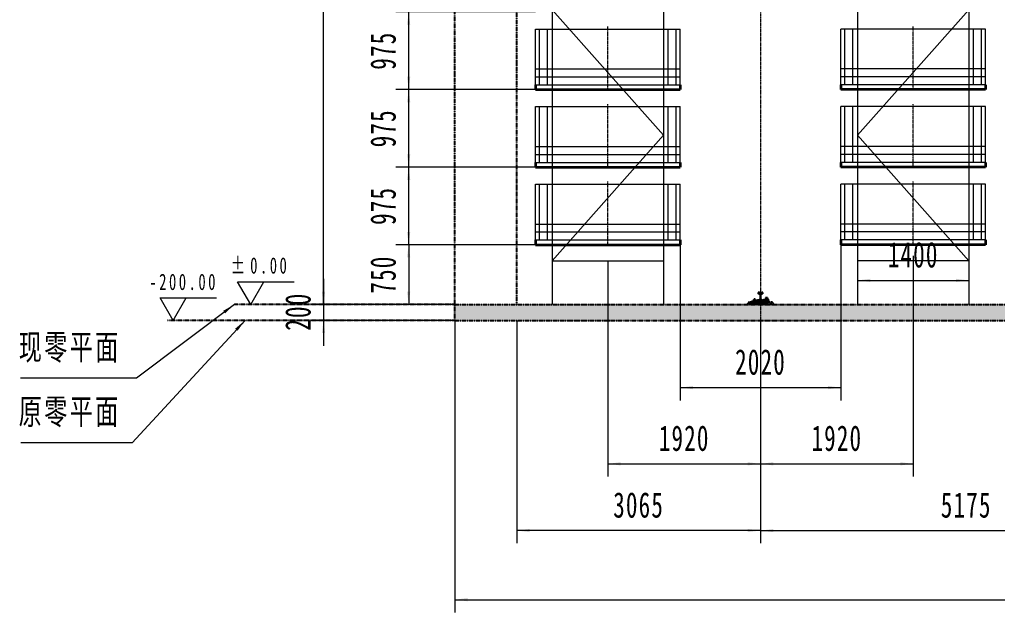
# Model space of a CAD drawing. Header units: millimetres. Extents: x -67280 to 67280, y -47520 to 47520.
# Drawn here: x 26257 to 38556, y 24695 to 32143 of the extents above; entities that cross this region are included whole.
import ezdxf

# ---------------------------------------------------------------- set-up
doc = ezdxf.new("R2010")
doc.units = ezdxf.units.MM
doc.linetypes.add('双点画线', pattern=[22, 12, -2, 2, -2, 2, -2])
doc.linetypes.add('点画线', pattern=[18, 12, -2, 2, -2])
doc.layers.get('0').update_dxf_attribs({"lineweight": 35})
for name, color, linetype, lineweight in [('7', 30, '双点画线', 18), ('ACADCAXA细实线层', 3, 'Continuous', 18), ('ACAD细实线', 2, 'Continuous', 18), ('EB0', 7, 'Continuous', 35), ('中心线层', 1, '点画线', 18), ('剖面线层', 6, 'Continuous', 18), ('尺寸线层', 4, 'Continuous', 18)]:
    doc.layers.add(name, color=color, linetype=linetype, lineweight=lineweight)
doc.styles.add('UserTxtStyle9', font='', dxfattribs={"width": 0.66})
doc.styles.add('标准', font='', dxfattribs={"width": 0.667})
doc.styles.get('UserTxtStyle9').set_extended_font_data('宋体')
doc.styles.get('标准').set_extended_font_data('宋体')
doc.dimstyles.new('标准', dxfattribs={"dimscale": 160, "dimtxt": 2, "dimasz": 1, "dimexe": 1, "dimexo": 0, "dimgap": 1, "dimtad": 1, "dimdec": 1, "dimdsep": 46, "dimtxsty": '标准', "dimblk": '_CAXARROW', "dimcen": 0, "dimdle": 2, "dimaunit": 1, "dimadec": 0, "dimazin": 2, "dimtfac": 0.707107, "dimtdec": 3, "dimtmove": 0, "dimatfit": 3, "dimfxl": 0, "dimfrac": 2, "dimtolj": 1, "dimarcsym": 0})

# ---------------------------------------------------------------- blocks, each defined once
blk = doc.blocks.new('*X94')
at = {"layer": '尺寸线层', "linetype": 'Continuous', "lineweight": 18}
for points in [[(34566, 27519), (34726, 27539), (34726, 27499)], [(36586, 27519), (36426, 27539), (36426, 27499)]]:
    blk.add_hatch(color=0, dxfattribs=at).paths.add_polyline_path(points, flags=0)
at = {"layer": '尺寸线层', "color": 0}
for p, q in [((34566, 29314), (34566, 27359)), ((36586, 29314), (36586, 27359))]:
    blk.add_line(p, q, dxfattribs=at)
at = {"layer": '尺寸线层', "color": 0, "linetype": 'Continuous', "lineweight": 18}
blk.add_line((34566, 27519), (36586, 27519), dxfattribs=at)
at = {"layer": '尺寸线层', "color": 0, "insert": (35576, 27839), "char_height": 320, "width": 1243.64, "attachment_point": 5, "line_spacing_factor": 1.15057, "style": '标准'}
blk.add_mtext('\\T1.1;2020', dxfattribs=at)
blk = doc.blocks.new('_CAXARROW')
blk.add_hatch(color=0).paths.add_polyline_path([(0, 0), (-1, 0.125), (-1, -0.125)], flags=0)
blk = doc.blocks.new('*X144')
at = {"layer": '尺寸线层', "linetype": 'Continuous', "lineweight": 18}
for points in [[(33656, 26562), (33816, 26582), (33816, 26542)], [(35576, 26562), (35416, 26582), (35416, 26542)]]:
    blk.add_hatch(color=0, dxfattribs=at).paths.add_polyline_path(points, flags=0)
at = {"layer": '尺寸线层', "color": 0}
for p, q in [((33656, 29114), (33656, 26402)), ((35576, 28358), (35576, 26402))]:
    blk.add_line(p, q, dxfattribs=at)
at = {"layer": '尺寸线层', "color": 0, "linetype": 'Continuous', "lineweight": 18}
blk.add_line((33656, 26562), (35576, 26562), dxfattribs=at)
at = {"layer": '尺寸线层', "color": 0, "insert": (34616, 26882), "char_height": 320, "width": 1205.7, "attachment_point": 5, "line_spacing_factor": 1.15057, "style": '标准'}
blk.add_mtext('\\T1.1;1920', dxfattribs=at)
blk = doc.blocks.new('*X145')
at = {"layer": '尺寸线层', "linetype": 'Continuous', "lineweight": 18}
for points in [[(35576, 26562), (35736, 26582), (35736, 26542)], [(37496, 26562), (37336, 26582), (37336, 26542)]]:
    blk.add_hatch(color=0, dxfattribs=at).paths.add_polyline_path(points, flags=0)
at = {"layer": '尺寸线层', "color": 0}
for p, q in [((37496, 29174), (37496, 26402)), ((35576, 28358), (35576, 26402))]:
    blk.add_line(p, q, dxfattribs=at)
at = {"layer": '尺寸线层', "color": 0, "linetype": 'Continuous', "lineweight": 18}
blk.add_line((35576, 26562), (37496, 26562), dxfattribs=at)
at = {"layer": '尺寸线层', "color": 0, "insert": (36536, 26882), "char_height": 320, "width": 1205.7, "attachment_point": 5, "line_spacing_factor": 1.15057, "style": '标准'}
blk.add_mtext('\\T1.1;1920', dxfattribs=at)
blk = doc.blocks.new('*X495')
at = {"layer": '剖面线层', "linetype": 'Continuous', "lineweight": 18}
h = blk.add_hatch(dxfattribs=at)
h.set_pattern_fill('AR-CONC', color=256, style=0)
h.set_pattern_definition([(50, (0, 0), (182.1847, -15.9391), [19.05, -209.55]), (355, (0, 0), (-35.2428, 191.0566), [15.24, -167.64]), (100.451, (15.18, -1.33), (146.9425, 175.1167), [16.19, -178.09]), (46.1842, (0, 50.8), (271.079, -42.0423), [28.575, -314.325]), (96.6356, (22.6, 47.3), (237.4042, 247.4256), [24.285, -267.135]), (351.184, (0, 50.8), (237.4046, 247.425), [22.86, -251.46]), (21, (25.4, 38.1), (151.6149, -102.2655), [19.05, -209.55]), (326, (25.4, 38.1), (61.802, 184.188), [15.24, -167.64]), (71.4514, (38.03, 29.58), (213.4165, 81.9229), [16.19, -178.09]), (37.5, (0, 0), (3.0886, 84.55504), [0, -165.608, 0, -170.18, 0, -168.275]), (7.5, (0, 0), (66.81966, 100.18057), [0, -97.028, 0, -161.798, 0, -64.135]), (-32.5, (-56.64, 0), (135.5906, -5.72874), [0, -63.5, 0, -198.12, 0, -262.89]), (-42.5, (-82.04, 0), (148.1292, 25.4265), [0, -82.55, 0, -131.572, 0, -186.69])])
h.paths.add_polyline_path([(-25480, 0), (-25480, 110), (-25480, 200), (-24700, 200), (-15000, 200), (-15000, 0)], flags=0)
h.paths.add_polyline_path([(-15000, 0), (-15000, 42), (-15000, 200), (-5300, 200), (-4520, 200), (-4520, 0)], flags=0)
at = {"layer": '7', "linetype": '双点画线', "lineweight": 25}
for p, q in [((-25480, 0), (-25480, 11600)), ((-24700, 200), (-24700, 11600)), ((-25480, 200), (-4520, 200)), ((-25480, 0), (-4520, 0))]:
    blk.add_line(p, q, dxfattribs=at)
blk = doc.blocks.new('*X496')
at = {"layer": '尺寸线层', "linetype": 'Continuous', "lineweight": 18}
for points in [[(32511, 25723), (32671, 25703), (32671, 25743)], [(35576, 25723), (35416, 25703), (35416, 25743)]]:
    blk.add_hatch(color=0, dxfattribs=at).paths.add_polyline_path(points, flags=0)
at = {"layer": '尺寸线层', "color": 0}
for p, q in [((32511, 28364), (32511, 25563)), ((35576, 28358), (35576, 25563))]:
    blk.add_line(p, q, dxfattribs=at)
at = {"layer": '尺寸线层', "color": 0, "linetype": 'Continuous', "lineweight": 18}
blk.add_line((35576, 25723), (32511, 25723), dxfattribs=at)
at = {"layer": '尺寸线层', "color": 0, "insert": (34043, 26043), "char_height": 320, "width": 1231.79, "attachment_point": 5, "line_spacing_factor": 1.15057, "style": '标准'}
blk.add_mtext('\\T1.1;3065', dxfattribs=at)
blk = doc.blocks.new('*X497')
at = {"layer": '尺寸线层', "linetype": 'Continuous', "lineweight": 18}
for points in [[(35576, 25723), (35736, 25743), (35736, 25703)], [(40751, 25723), (40591, 25743), (40591, 25703)]]:
    blk.add_hatch(color=0, dxfattribs=at).paths.add_polyline_path(points, flags=0)
at = {"layer": '尺寸线层', "color": 0}
for p, q in [((35576, 28358), (35576, 25563)), ((40751, 28358), (40751, 25563))]:
    blk.add_line(p, q, dxfattribs=at)
at = {"layer": '尺寸线层', "color": 0, "linetype": 'Continuous', "lineweight": 18}
blk.add_line((35576, 25723), (40751, 25723), dxfattribs=at)
at = {"layer": '尺寸线层', "color": 0, "insert": (38163, 26043), "char_height": 320, "width": 1231.79, "attachment_point": 5, "line_spacing_factor": 1.15057, "style": '标准'}
blk.add_mtext('\\T1.1;5175', dxfattribs=at)
blk = doc.blocks.new('*X1105')
at = {"layer": '7'}
for p, q in [((0, 121), (-30, 150)), ((-30, 133), (-30, 147)), ((-9, 126), (-30, 147)), ((-14, 128), (-30, 144)), ((-18, 129), (-30, 141)), ((-23, 130), (-30, 137)), ((-27, 131), (-30, 134)), ((-11, 127), (-29, 131)), ((0, 124), (-28, 152)), ((0, 127), (-26, 154)), ((0, 131), (-24, 155)), ((-22, 155), (22, 155)), ((0, 134), (-21, 155)), ((0, 138), (-17, 155)), ((0, 141), (-14, 155)), ((0, 144), (-11, 155)), ((0, 148), (-7, 155)), ((0, 117), (-7, 125)), ((0, 151), (-4, 155)), ((0, 154), (-1, 155)), ((24, 130), (0, 154)), ((22, 129), (0, 151)), ((19, 129), (0, 148)), ((16, 128), (0, 144)), ((13, 127), (0, 141)), ((11, 127), (0, 138)), ((8, 126), (0, 134)), ((7, 124), (0, 131)), ((6, 121), (0, 127)), ((6, 118), (0, 124)), ((27, 131), (3, 155)), ((30, 132), (6, 155)), ((30, 134), (10, 155)), ((29, 131), (11, 127)), ((30, 138), (13, 155)), ((30, 141), (16, 155)), ((30, 145), (20, 155)), ((30, 148), (23, 155)), ((30, 147), (30, 133)), ((212, 0), (-212, 0)), ((-145, 32), (-175, 0)), ((-162, 0), (-169, 7)), ((-165, 11), (-165, 11)), ((-145, 0), (-161, 15)), ((-156, 19), (-157, 20)), ((-155, 2), (-156, 2)), ((-129, 0), (-153, 24)), ((-148, 28), (-148, 28)), ((-147, 10), (-148, 11)), ((145, 32), (-145, 32)), ((-112, 0), (-144, 32)), ((-139, 18), (-139, 19)), ((-138, 1), (-139, 2)), ((-130, 27), (-131, 28)), ((-129, 9), (-130, 10)), ((-95, 0), (-127, 32)), ((-121, 18), (-122, 18)), ((-120, 0), (-121, 1)), ((115, 42), (-115, 42)), ((-115, 42), (-115, 30)), ((-115, 30), (115, 30)), ((-111, 8), (-112, 9)), ((-103, 17), (-104, 18)), ((-78, 0), (-100, 22)), ((-94, 7), (-95, 8)), ((-60, 45), (-90, 45)), ((-90, 45), (-90, 42)), ((-88, 42), (-90, 44)), ((-90, 42), (-60, 42)), ((-60, 30), (-90, 30)), ((-90, 30), (-90, 27)), ((-88, 27), (-90, 29)), ((-90, 27), (-60, 27)), ((-89, 50), (-89, 62)), ((-89, 14), (-89, 26)), ((-63, 49), (-87, 49)), ((-87, 45), (-87, 49)), ((-63, 45), (-87, 45)), ((-84, 42), (-86, 45)), ((-84, 27), (-86, 30)), ((-85, 16), (-86, 17)), ((-85, 63), (-65, 63)), ((-85, 49), (-65, 49)), ((-65, 27), (-85, 27)), ((-65, 13), (-85, 13)), ((-84, 30), (-84, 27)), ((-84, 45), (-84, 42)), ((-61, 0), (-83, 22)), ((-82, 62), (-82, 50)), ((-82, 26), (-82, 14)), ((-76, 6), (-77, 7)), ((-76, 46), (-75, 49)), ((-76, 45), (-76, 46)), ((-75, 80), (-75, 59)), ((-75, 48), (-75, 66)), ((-75, 35), (-75, 53)), ((-75, 42), (-75, 52)), ((-75, 28), (-75, 50)), ((-75, 20), (-75, 38)), ((-75, 12), (-75, 30)), ((-74, 45), (-73, 49)), ((-68, 62), (-68, 50)), ((-68, 26), (-68, 14)), ((-68, 15), (-68, 16)), ((-67, 27), (-67, 30)), ((-67, 42), (-67, 45)), ((-44, 0), (-66, 22)), ((-62, 42), (-65, 45)), ((-62, 27), (-65, 30)), ((-63, 45), (-63, 49)), ((-61, 50), (-61, 62)), ((-60, 44), (-61, 45)), ((-60, 29), (-61, 30)), ((-61, 14), (-61, 26)), ((-60, 42), (-60, 45)), ((-60, 27), (-60, 30)), ((-58, 5), (-59, 6)), ((-55, 43), (-51, 47)), ((-55, 42), (-55, 47)), ((-55, 47), (55, 47)), ((-52, 42), (-55, 45)), ((55, 42), (-55, 42)), ((-54, 49), (-54, 53)), ((-49, 47), (-54, 52)), ((-52, 47), (-54, 49)), ((-53, 54), (-11, 64)), ((-45, 47), (-53, 54)), ((-48, 42), (-53, 47)), ((52, 47), (-52, 47)), ((-52, 42), (-47, 47)), ((-50, 14), (-51, 15)), ((-42, 47), (-50, 55)), ((-28, 0), (-50, 22)), ((-43, 42), (-48, 47)), ((-39, 47), (-47, 56)), ((-47, 42), (-42, 47)), ((-35, 47), (-44, 56)), ((-39, 42), (-44, 47)), ((-43, 42), (-38, 47)), ((-32, 47), (-42, 57)), ((-41, 5), (-41, 5)), ((-28, 47), (-39, 58)), ((-34, 42), (-39, 47)), ((-38, 42), (-33, 47)), ((-25, 47), (-36, 58)), ((-30, 42), (-35, 47)), ((-34, 42), (-29, 47)), ((-22, 47), (-33, 59)), ((-11, 0), (-33, 22)), ((-32, 13), (-33, 14)), ((-18, 47), (-31, 59)), ((-25, 42), (-30, 47)), ((-29, 42), (-24, 47)), ((-15, 47), (-28, 60)), ((-21, 42), (-26, 47)), ((-11, 47), (-25, 61)), ((-25, 42), (-20, 47)), ((-24, 21), (-24, 22)), ((-23, 4), (-24, 5)), ((-8, 47), (-22, 61)), ((-16, 42), (-21, 47)), ((-5, 47), (-20, 62)), ((-20, 42), (-15, 47)), ((-1, 47), (-17, 63)), ((-12, 42), (-17, 47)), ((-16, 42), (-11, 47)), ((6, 0), (-16, 22)), ((-14, 12), (-15, 13)), ((0, 49), (-14, 63)), ((-8, 42), (-13, 47)), ((0, 53), (-11, 64)), ((-11, 42), (-6, 47)), ((0, 56), (-9, 65)), ((-3, 42), (-8, 47)), ((0, 59), (-7, 67)), ((-7, 42), (-2, 47)), ((-6, 21), (-7, 21)), ((-6, 70), (-6, 121)), ((0, 114), (-6, 120)), ((0, 110), (-6, 117)), ((0, 107), (-6, 113)), ((0, 104), (-6, 110)), ((0, 100), (-6, 106)), ((0, 97), (-6, 103)), ((0, 93), (-6, 100)), ((0, 90), (-6, 96)), ((0, 87), (-6, 93)), ((0, 83), (-6, 89)), ((0, 80), (-6, 86)), ((0, 76), (-6, 83)), ((0, 73), (-6, 79)), ((0, 70), (-6, 76)), ((0, 66), (-6, 72)), ((0, 63), (-6, 69)), ((-5, 3), (-6, 4)), ((1, 42), (-4, 47)), ((-2, 42), (3, 47)), ((6, 114), (0, 121)), ((6, 111), (0, 117)), ((6, 108), (0, 114)), ((6, 104), (0, 110)), ((6, 101), (0, 107)), ((6, 97), (0, 104)), ((6, 94), (0, 100)), ((6, 91), (0, 97)), ((6, 87), (0, 93)), ((6, 84), (0, 90)), ((6, 80), (0, 87)), ((6, 77), (0, 83)), ((6, 74), (0, 80)), ((6, 70), (0, 76)), ((26, 47), (0, 73)), ((23, 47), (0, 70)), ((19, 47), (0, 66)), ((16, 47), (0, 63)), ((12, 47), (0, 59)), ((9, 47), (0, 56)), ((6, 47), (0, 53)), ((0, 25), (0, 50)), ((2, 47), (0, 49)), ((6, 42), (1, 47)), ((23, 0), (1, 22)), ((2, 42), (7, 47)), ((3, 11), (2, 12)), ((10, 42), (5, 47)), ((6, 121), (6, 70)), ((6, 42), (11, 47)), ((15, 42), (10, 47)), ((11, 64), (53, 54)), ((11, 42), (16, 47)), ((12, 20), (11, 21)), ((13, 2), (12, 3)), ((29, 47), (13, 64)), ((19, 42), (14, 47)), ((15, 42), (20, 47)), ((33, 47), (17, 63)), ((40, 0), (18, 22)), ((24, 42), (19, 47)), ((20, 42), (25, 47)), ((21, 10), (20, 11)), ((36, 47), (22, 61)), ((28, 42), (23, 47)), ((24, 42), (29, 47)), ((40, 47), (26, 60)), ((33, 42), (28, 47)), ((29, 42), (34, 47)), ((30, 19), (29, 20)), ((30, 1), (30, 2)), ((43, 47), (31, 59)), ((37, 42), (32, 47)), ((33, 42), (38, 47)), ((46, 47), (35, 58)), ((57, 0), (35, 22)), ((36, 65), (101, 65)), ((36, 65), (36, 58)), ((36, 58), (54, 53)), ((42, 42), (37, 47)), ((38, 42), (43, 47)), ((39, 9), (38, 10)), ((50, 47), (39, 57)), ((46, 42), (41, 47)), ((42, 42), (47, 47)), ((53, 47), (44, 56)), ((51, 42), (46, 47)), ((47, 18), (46, 19)), ((47, 42), (52, 47)), ((48, 0), (47, 1)), ((54, 50), (48, 55)), ((55, 42), (50, 47)), ((51, 42), (55, 46)), ((73, 0), (51, 22)), ((54, 53), (53, 54)), ((54, 53), (54, 49)), ((55, 47), (55, 47)), ((55, 47), (55, 42)), ((56, 51), (56, 49)), ((56, 49), (91, 49)), ((57, 9), (56, 9)), ((90, 68), (60, 68)), ((60, 68), (60, 65)), ((62, 65), (60, 67)), ((60, 65), (90, 65)), ((87, 72), (63, 72)), ((63, 68), (63, 72)), ((87, 68), (63, 68)), ((63, 65), (63, 49)), ((67, 65), (64, 68)), ((65, 17), (64, 18)), ((65, 0), (65, 0)), ((67, 68), (67, 65)), ((90, 0), (68, 22)), ((74, 8), (73, 9)), ((74, 69), (75, 72)), ((74, 68), (74, 69)), ((75, 86), (75, 28)), ((75, 80), (75, 59)), ((75, 58), (75, 76)), ((75, 65), (75, 75)), ((75, 70), (75, 43)), ((75, 28), (75, 51)), ((76, 68), (77, 72)), ((83, 16), (82, 17)), ((84, 65), (84, 68)), ((88, 65), (85, 68)), ((107, 0), (85, 22)), ((87, 68), (87, 72)), ((88, 65), (88, 49)), ((90, 67), (89, 68)), ((90, 65), (90, 68)), ((92, 42), (91, 49)), ((92, 7), (91, 8)), ((101, 42), (92, 42)), ((100, 15), (100, 16)), ((101, 65), (101, 42)), ((124, 0), (102, 22)), ((110, 6), (109, 7)), ((115, 42), (115, 30)), ((141, 0), (115, 26)), ((117, 32), (117, 32)), ((118, 14), (117, 15)), ((158, 0), (126, 32)), ((127, 23), (126, 24)), ((127, 5), (127, 6)), ((135, 31), (134, 32)), ((136, 13), (135, 14)), ((175, 0), (142, 32)), ((144, 22), (143, 23)), ((145, 4), (144, 5)), ((145, 32), (175, 0)), ((154, 12), (153, 13)), ((163, 3), (162, 4))]:
    blk.add_line(p, q, dxfattribs=at)
at = {"layer": '7', "linetype": '双点画线', "lineweight": 25}
for p, q in [((61, 81), (61, 72)), ((89, 72), (61, 72)), ((85, 82), (65, 82)), ((83, 72), (67, 72)), ((67, 72), (68, 70)), ((67, 72), (67, 33)), ((83, 70), (67, 70)), ((68, 32), (67, 33)), ((83, 33), (67, 33)), ((68, 81), (68, 72)), ((68, 70), (68, 32)), ((82, 32), (68, 32)), ((82, 81), (82, 72)), ((83, 72), (82, 70)), ((82, 70), (82, 32)), ((82, 32), (83, 33)), ((83, 72), (83, 33)), ((89, 81), (89, 72))]:
    blk.add_line(p, q, dxfattribs=at)
at = {"layer": '7'}
for centre, radius, start, end in [((-22, 147), 7.94, 90, 180), ((-29, 133), 1.59, 180, 257), ((-13, 121), 6.35, 360, 77), ((13, 121), 6.35, 103, 180), ((22, 147), 7.94, 360, 90), ((29, 133), 1.59, 283, 360), ((-85, 57), 6.38, 57.1328, 122.8672), ((-85, 56), 6.38, 237.1328, 302.8672), ((-85, 21), 6.38, 57.1328, 122.8672), ((-85, 19), 6.38, 237.1328, 302.8672), ((-75, 39), 24, 73.2213, 106.7787), ((-75, 73), 24, 253.2213, 286.7787), ((-75, 3), 24, 73.2213, 106.7787), ((-75, 37), 24, 253.2213, 286.7787), ((-65, 57), 6.38, 57.1328, 122.8672), ((-65, 56), 6.38, 237.1328, 302.8672), ((-65, 21), 6.38, 57.1328, 122.8672), ((-65, 19), 6.38, 237.1328, 302.8672), ((-52, 53), 1.59, 103, 180), ((-52, 49), 1.59, 180, 270), ((-13, 70), 6.35, 283, 360), ((13, 70), 6.35, 180, 257), ((52, 49), 1.59, 270, 360), ((52, 53), 1.59, 360, 77), ((53, 51), 3, 360, 77)]:
    blk.add_arc(centre, radius, start, end, dxfattribs=at)
at = {"layer": '7', "linetype": '双点画线', "lineweight": 25}
for centre, radius, start, end in [((65, 76), 6.38, 57.1328, 122.8672), ((75, 58), 24, 73.2213, 106.7787), ((85, 76), 6.38, 57.1328, 122.8672)]:
    blk.add_arc(centre, radius, start, end, dxfattribs=at)
at = {"layer": '中心线层', "linetype": '点画线', "lineweight": 18}
blk.add_line((0, 163), (0, -8), dxfattribs=at)
blk = doc.blocks.new('*X1124')
at = {"layer": 'ACADCAXA细实线层', "color": 2, "linetype": 'Continuous', "lineweight": 18}
for p, q in [((-910, 0), (-910, 700)), ((-910, 700), (910, 700)), ((910, 0), (910, 700)), ((-910, 200), (910, 200)), ((-910, 100), (910, 100)), ((-910, 0), (910, 0))]:
    blk.add_line(p, q, dxfattribs=at)
at = {"layer": 'ACADCAXA细实线层', "color": 4, "linetype": 'Continuous', "lineweight": 18}
for p, q in [((-860, 0), (-860, 700)), ((860, 0), (860, 700))]:
    blk.add_line(p, q, dxfattribs=at)
at = {"layer": 'ACADCAXA细实线层', "color": 5, "linetype": 'Continuous', "lineweight": 18}
for p, q in [((-760, 0), (-760, 700)), ((760, 0), (760, 700))]:
    blk.add_line(p, q, dxfattribs=at)
at = {"layer": 'EB0'}
for p, q in [((910, 0), (910, -60)), ((-910, 0), (-910, -60)), ((-910, -60), (910, -60))]:
    blk.add_line(p, q, dxfattribs=at)
at = {"layer": '中心线层'}
blk.add_line((0, -71), (0, 733), dxfattribs=at)
blk = doc.blocks.new('*X1125')
at = {"layer": 'ACADCAXA细实线层', "color": 2, "linetype": 'Continuous', "lineweight": 18}
for p, q in [((-910, 0), (-910, 700)), ((-910, 700), (910, 700)), ((910, 0), (910, 700)), ((-910, 200), (910, 200)), ((-910, 100), (910, 100)), ((-910, 0), (910, 0))]:
    blk.add_line(p, q, dxfattribs=at)
at = {"layer": 'ACADCAXA细实线层', "color": 4, "linetype": 'Continuous', "lineweight": 18}
for p, q in [((-860, 0), (-860, 700)), ((860, 0), (860, 700))]:
    blk.add_line(p, q, dxfattribs=at)
at = {"layer": 'ACADCAXA细实线层', "color": 5, "linetype": 'Continuous', "lineweight": 18}
for p, q in [((-760, 0), (-760, 700)), ((760, 0), (760, 700))]:
    blk.add_line(p, q, dxfattribs=at)
at = {"layer": 'EB0'}
for p, q in [((910, 0), (910, -60)), ((-910, 0), (-910, -60)), ((-910, -60), (910, -60))]:
    blk.add_line(p, q, dxfattribs=at)
at = {"layer": '中心线层'}
blk.add_line((0, -71), (0, 733), dxfattribs=at)
blk = doc.blocks.new('*X1126')
at = {"layer": 'ACADCAXA细实线层', "color": 2, "linetype": 'Continuous', "lineweight": 18}
for p, q in [((-910, 0), (-910, 700)), ((-910, 700), (910, 700)), ((910, 0), (910, 700)), ((-910, 200), (910, 200)), ((-910, 100), (910, 100)), ((-910, 0), (910, 0))]:
    blk.add_line(p, q, dxfattribs=at)
at = {"layer": 'ACADCAXA细实线层', "color": 4, "linetype": 'Continuous', "lineweight": 18}
for p, q in [((-860, 0), (-860, 700)), ((860, 0), (860, 700))]:
    blk.add_line(p, q, dxfattribs=at)
at = {"layer": 'ACADCAXA细实线层', "color": 5, "linetype": 'Continuous', "lineweight": 18}
for p, q in [((-760, 0), (-760, 700)), ((760, 0), (760, 700))]:
    blk.add_line(p, q, dxfattribs=at)
at = {"layer": 'EB0'}
for p, q in [((910, 0), (910, -60)), ((-910, 0), (-910, -60)), ((-910, -60), (910, -60))]:
    blk.add_line(p, q, dxfattribs=at)
at = {"layer": '中心线层'}
blk.add_line((0, -71), (0, 733), dxfattribs=at)
blk = doc.blocks.new('*X1134')
at = {"layer": 'ACADCAXA细实线层', "color": 2, "linetype": 'Continuous', "lineweight": 18}
for p, q in [((910, 700), (-910, 700)), ((-910, 0), (-910, 700)), ((910, 0), (910, 700)), ((910, 200), (-910, 200)), ((910, 100), (-910, 100)), ((910, 0), (-910, 0))]:
    blk.add_line(p, q, dxfattribs=at)
at = {"layer": 'ACADCAXA细实线层', "color": 4, "linetype": 'Continuous', "lineweight": 18}
for p, q in [((-860, 0), (-860, 700)), ((860, 0), (860, 700))]:
    blk.add_line(p, q, dxfattribs=at)
at = {"layer": 'ACADCAXA细实线层', "color": 5, "linetype": 'Continuous', "lineweight": 18}
for p, q in [((-760, 0), (-760, 700)), ((760, 0), (760, 700))]:
    blk.add_line(p, q, dxfattribs=at)
at = {"layer": 'EB0'}
for p, q in [((-910, 0), (-910, -60)), ((910, -60), (-910, -60)), ((910, 0), (910, -60))]:
    blk.add_line(p, q, dxfattribs=at)
at = {"layer": '中心线层'}
blk.add_line((0, -71), (0, 733), dxfattribs=at)
blk = doc.blocks.new('*X1135')
at = {"layer": 'ACADCAXA细实线层', "color": 2, "linetype": 'Continuous', "lineweight": 18}
for p, q in [((910, 700), (-910, 700)), ((-910, 0), (-910, 700)), ((910, 0), (910, 700)), ((910, 200), (-910, 200)), ((910, 100), (-910, 100)), ((910, 0), (-910, 0))]:
    blk.add_line(p, q, dxfattribs=at)
at = {"layer": 'ACADCAXA细实线层', "color": 4, "linetype": 'Continuous', "lineweight": 18}
for p, q in [((-860, 0), (-860, 700)), ((860, 0), (860, 700))]:
    blk.add_line(p, q, dxfattribs=at)
at = {"layer": 'ACADCAXA细实线层', "color": 5, "linetype": 'Continuous', "lineweight": 18}
for p, q in [((-760, 0), (-760, 700)), ((760, 0), (760, 700))]:
    blk.add_line(p, q, dxfattribs=at)
at = {"layer": 'EB0'}
for p, q in [((-910, 0), (-910, -60)), ((910, -60), (-910, -60)), ((910, 0), (910, -60))]:
    blk.add_line(p, q, dxfattribs=at)
at = {"layer": '中心线层'}
blk.add_line((0, -71), (0, 733), dxfattribs=at)
blk = doc.blocks.new('*X1136')
at = {"layer": 'ACADCAXA细实线层', "color": 2, "linetype": 'Continuous', "lineweight": 18}
for p, q in [((910, 700), (-910, 700)), ((-910, 0), (-910, 700)), ((910, 0), (910, 700)), ((910, 200), (-910, 200)), ((910, 100), (-910, 100)), ((910, 0), (-910, 0))]:
    blk.add_line(p, q, dxfattribs=at)
at = {"layer": 'ACADCAXA细实线层', "color": 4, "linetype": 'Continuous', "lineweight": 18}
for p, q in [((-860, 0), (-860, 700)), ((860, 0), (860, 700))]:
    blk.add_line(p, q, dxfattribs=at)
at = {"layer": 'ACADCAXA细实线层', "color": 5, "linetype": 'Continuous', "lineweight": 18}
for p, q in [((-760, 0), (-760, 700)), ((760, 0), (760, 700))]:
    blk.add_line(p, q, dxfattribs=at)
at = {"layer": 'EB0'}
for p, q in [((-910, 0), (-910, -60)), ((910, -60), (-910, -60)), ((910, 0), (910, -60))]:
    blk.add_line(p, q, dxfattribs=at)
at = {"layer": '中心线层'}
blk.add_line((0, -71), (0, 733), dxfattribs=at)
blk = doc.blocks.new('*X1190')
at = {"layer": '尺寸线层', "linetype": 'Continuous', "lineweight": 18}
for points in [[(31731, 24855), (31891, 24875), (31891, 24835)], [(52691, 24855), (52531, 24875), (52531, 24835)]]:
    blk.add_hatch(color=0, dxfattribs=at).paths.add_polyline_path(points, flags=0)
at = {"layer": '尺寸线层', "color": 0}
for p, q in [((31731, 28364), (31731, 24695)), ((52691, 28364), (52691, 24695))]:
    blk.add_line(p, q, dxfattribs=at)
at = {"layer": '尺寸线层', "color": 0, "linetype": 'Continuous', "lineweight": 18}
blk.add_line((31731, 24855), (52691, 24855), dxfattribs=at)
at = {"layer": '尺寸线层', "color": 0, "insert": (42211, 25175), "char_height": 320, "width": 1577.56, "attachment_point": 5, "line_spacing_factor": 1.15057, "style": '标准'}
blk.add_mtext('\\T1.1;20960', dxfattribs=at)
blk = doc.blocks.new('*X1191')
at = {"layer": '尺寸线层', "linetype": 'Continuous', "lineweight": 18}
for points in [[(31151, 29314), (31171, 29154), (31131, 29154)], [(31151, 28564), (31171, 28724), (31131, 28724)]]:
    blk.add_hatch(color=0, dxfattribs=at).paths.add_polyline_path(points, flags=0)
at = {"layer": '尺寸线层', "color": 0}
for p, q in [((32746, 29314), (30991, 29314)), ((31731, 28564), (30991, 28564))]:
    blk.add_line(p, q, dxfattribs=at)
at = {"layer": '尺寸线层', "color": 0, "linetype": 'Continuous', "lineweight": 18}
blk.add_line((31151, 29314), (31151, 28564), dxfattribs=at)
at = {"layer": '尺寸线层', "color": 0, "insert": (30831, 28939), "char_height": 320, "width": 902.61, "attachment_point": 5, "rotation": 90, "line_spacing_factor": 1.15057, "style": '标准'}
blk.add_mtext('\\T1.1;750', dxfattribs=at)
blk = doc.blocks.new('*X1192')
at = {"layer": '尺寸线层', "linetype": 'Continuous', "lineweight": 18}
for points in [[(31151, 30289), (31131, 30129), (31171, 30129)], [(31151, 29314), (31131, 29474), (31171, 29474)]]:
    blk.add_hatch(color=0, dxfattribs=at).paths.add_polyline_path(points, flags=0)
at = {"layer": '尺寸线层', "color": 0}
for p, q in [((32746, 30289), (30991, 30289)), ((32746, 29314), (30991, 29314))]:
    blk.add_line(p, q, dxfattribs=at)
at = {"layer": '尺寸线层', "color": 0, "linetype": 'Continuous', "lineweight": 18}
blk.add_line((31151, 29314), (31151, 30289), dxfattribs=at)
at = {"layer": '尺寸线层', "color": 0, "insert": (30831, 29802), "char_height": 320, "width": 907.36, "attachment_point": 5, "rotation": 90, "line_spacing_factor": 1.15057, "style": '标准'}
blk.add_mtext('\\T1.1;975', dxfattribs=at)
blk = doc.blocks.new('*X1193')
at = {"layer": '尺寸线层', "linetype": 'Continuous', "lineweight": 18}
for points in [[(31151, 31264), (31131, 31104), (31171, 31104)], [(31151, 30289), (31131, 30449), (31171, 30449)]]:
    blk.add_hatch(color=0, dxfattribs=at).paths.add_polyline_path(points, flags=0)
at = {"layer": '尺寸线层', "color": 0}
for p, q in [((32746, 31264), (30991, 31264)), ((32746, 30289), (30991, 30289))]:
    blk.add_line(p, q, dxfattribs=at)
at = {"layer": '尺寸线层', "color": 0, "linetype": 'Continuous', "lineweight": 18}
blk.add_line((31151, 30289), (31151, 31264), dxfattribs=at)
at = {"layer": '尺寸线层', "color": 0, "insert": (30831, 30777), "char_height": 320, "width": 907.36, "attachment_point": 5, "rotation": 90, "line_spacing_factor": 1.15057, "style": '标准'}
blk.add_mtext('\\T1.1;975', dxfattribs=at)
blk = doc.blocks.new('*X1194')
at = {"layer": '尺寸线层', "linetype": 'Continuous', "lineweight": 18}
for points in [[(31151, 32239), (31131, 32079), (31171, 32079)], [(31151, 31264), (31131, 31424), (31171, 31424)]]:
    blk.add_hatch(color=0, dxfattribs=at).paths.add_polyline_path(points, flags=0)
at = {"layer": '尺寸线层', "color": 0}
for p, q in [((32746, 32239), (30991, 32239)), ((32746, 31264), (30991, 31264))]:
    blk.add_line(p, q, dxfattribs=at)
at = {"layer": '尺寸线层', "color": 0, "linetype": 'Continuous', "lineweight": 18}
blk.add_line((31151, 31264), (31151, 32239), dxfattribs=at)
at = {"layer": '尺寸线层', "color": 0, "insert": (30831, 31752), "char_height": 320, "width": 907.36, "attachment_point": 5, "rotation": 90, "line_spacing_factor": 1.15057, "style": '标准'}
blk.add_mtext('\\T1.1;975', dxfattribs=at)
blk = doc.blocks.new('*X1551')
at = {"layer": '尺寸线层', "linetype": 'Continuous', "lineweight": 18}
for p, q in [((-164, 284), (546, 284)), ((0, 0), (-164, 284)), ((0, 0), (164, 284))]:
    blk.add_line(p, q, dxfattribs=at)
at = {"layer": '尺寸线层', "linetype": 'Continuous', "lineweight": 18, "insert": (486, 488), "char_height": 204.38, "width": 1045.81, "attachment_point": 6, "line_spacing_factor": 1.15057, "style": 'UserTxtStyle9'}
blk.add_mtext('\\T1.3425;%%P0.00', dxfattribs=at)
blk = doc.blocks.new('*X1552')
at = {"layer": '尺寸线层', "linetype": 'Continuous', "lineweight": 18}
for points in [[(30080, 28564), (30100, 28724), (30060, 28724)], [(30080, 28364), (30100, 28204), (30060, 28204)]]:
    blk.add_hatch(color=0, dxfattribs=at).paths.add_polyline_path(points, flags=0)
at = {"layer": '尺寸线层', "color": 0, "linetype": 'Continuous', "lineweight": 18}
blk.add_line((30080, 28884), (30080, 28044), dxfattribs=at)
at = {"layer": '尺寸线层', "color": 0}
for p, q in [((31731, 28564), (29920, 28564)), ((31731, 28364), (29920, 28364))]:
    blk.add_line(p, q, dxfattribs=at)
at = {"layer": '尺寸线层', "color": 0, "insert": (29760, 28473), "char_height": 320, "width": 909.73, "attachment_point": 5, "rotation": 90, "line_spacing_factor": 1.15057, "style": '标准'}
blk.add_mtext('\\T1.1;200', dxfattribs=at)
blk = doc.blocks.new('*X1554')
at = {"layer": '尺寸线层', "linetype": 'Continuous', "lineweight": 18}
for points in [[(30080, 39864), (30060, 39704), (30100, 39704)], [(30080, 28564), (30060, 28724), (30100, 28724)]]:
    blk.add_hatch(color=0, dxfattribs=at).paths.add_polyline_path(points, flags=0)
at = {"layer": '尺寸线层', "color": 0}
for p, q in [((32956, 39864), (29920, 39864)), ((31731, 28564), (29920, 28564))]:
    blk.add_line(p, q, dxfattribs=at)
at = {"layer": '尺寸线层', "color": 0, "linetype": 'Continuous', "lineweight": 18}
blk.add_line((30080, 28564), (30080, 39864), dxfattribs=at)
at = {"layer": '尺寸线层', "color": 0, "insert": (29760, 34214), "char_height": 320, "width": 1539.61, "attachment_point": 5, "rotation": 90, "line_spacing_factor": 1.15057, "style": '标准'}
blk.add_mtext('\\T1.1;11300', dxfattribs=at)
blk = doc.blocks.new('*X1555')
at = {"layer": '尺寸线层'}
blk.add_hatch(color=0, dxfattribs=at).paths.add_polyline_path([(29093, 28364), (28999, 28233), (28970, 28260)], flags=0)
at = {"layer": '尺寸线层', "color": 0}
for p, q in [((29093, 28364), (27673, 26826)), ((27673, 26826), (26274, 26826))]:
    blk.add_line(p, q, dxfattribs=at)
at = {"layer": '尺寸线层', "color": 0, "insert": (26887, 27199), "char_height": 320, "width": 2455.51, "attachment_point": 5, "line_spacing_factor": 1.15057, "style": '标准'}
blk.add_mtext('\\T1.1;原零平面', dxfattribs=at)
blk = doc.blocks.new('*X1556')
at = {"layer": '尺寸线层'}
blk.add_hatch(color=0, dxfattribs=at).paths.add_polyline_path([(28959, 28564), (28843, 28452), (28819, 28484)], flags=0)
at = {"layer": '尺寸线层', "color": 0}
for p, q in [((28959, 28564), (27726, 27638)), ((27726, 27638), (26271, 27638))]:
    blk.add_line(p, q, dxfattribs=at)
at = {"layer": '尺寸线层', "color": 0, "insert": (26887, 28010), "char_height": 320, "width": 2464.99, "attachment_point": 5, "line_spacing_factor": 1.15057, "style": '标准'}
blk.add_mtext('\\T1.1;现零平面', dxfattribs=at)
blk = doc.blocks.new('*X1597')
at = {"layer": '尺寸线层', "linetype": 'Continuous', "lineweight": 18}
for p, q in [((-164, 284), (546, 284)), ((0, 0), (-164, 284)), ((0, 0), (164, 284))]:
    blk.add_line(p, q, dxfattribs=at)
at = {"layer": '尺寸线层', "linetype": 'Continuous', "lineweight": 18, "insert": (565, 482), "char_height": 204.38, "width": 1288.25, "attachment_point": 6, "line_spacing_factor": 1.15057, "style": 'UserTxtStyle9'}
blk.add_mtext('\\T1.3425;-200.00', dxfattribs=at)
blk = doc.blocks.new('*X1758')
at = {"layer": '尺寸线层', "linetype": 'Continuous', "lineweight": 18}
for points in [[(36796, 28866), (36956, 28886), (36956, 28846)], [(38196, 28866), (38036, 28886), (38036, 28846)]]:
    blk.add_hatch(color=0, dxfattribs=at).paths.add_polyline_path(points, flags=0)
at = {"layer": '尺寸线层', "color": 0}
for p, q in [((36796, 29111), (36796, 28706)), ((38196, 29111), (38196, 28706))]:
    blk.add_line(p, q, dxfattribs=at)
at = {"layer": '尺寸线层', "color": 0, "linetype": 'Continuous', "lineweight": 18}
blk.add_line((36796, 28866), (38196, 28866), dxfattribs=at)
at = {"layer": '尺寸线层', "color": 0, "insert": (37496, 29186), "char_height": 320, "width": 1205.7, "attachment_point": 5, "line_spacing_factor": 1.15057, "style": '标准'}
blk.add_mtext('\\T1.1;1400', dxfattribs=at)

msp = doc.modelspace()

# ---------------------------------------------------------------- linework, layer by layer
at = {"layer": '7', "linetype": '双点画线', "lineweight": 25}
for p, q in [((31730.944, 28564.126), (28958.596, 28564.126)), ((31730.944, 28364.126), (28119.427, 28364.126))]:
    msp.add_line(p, q, dxfattribs=at)
at = {"layer": '中心线层'}
msp.add_line((35575.944, 39717.126), (35575.944, 28358.126), dxfattribs=at)
at = {"layer": '尺寸线层'}
for p, q in [((32955.944, 39914.126), (32955.944, 28564.126)), ((34355.944, 39914.126), (34355.944, 28564.126)), ((36795.944, 39914.126), (36795.944, 28564.126)), ((38195.944, 39914.126), (38195.944, 28564.126)), ((32955.944, 32266.851), (34355.944, 30688.737)), ((38195.944, 32266.851), (36795.944, 30688.737)), ((32955.944, 29110.623), (34355.944, 30688.737)), ((38195.944, 29110.623), (36795.944, 30688.737)), ((32955.944, 29110.623), (34355.944, 29110.623)), ((38195.944, 29110.623), (36795.944, 29110.623))]:
    msp.add_line(p, q, dxfattribs=at)

# ---------------------------------------------------------------- block references
at = {"layer": 'ACAD细实线'}
msp.add_blockref('*X1551', (29164.034, 28564.126), dxfattribs=at)
at = {"layer": 'EB0'}
msp.add_blockref('*X1105', (35575.944, 28564.126), dxfattribs=at)
at = {"layer": '尺寸线层'}
for name, p in [('*X495', (57210.944, 28364.126)), ('*X1126', (33655.944, 31324.126)), ('*X1136', (37495.944, 31324.126)), ('*X1125', (33655.944, 30349.126)), ('*X1135', (37495.944, 30349.126)), ('*X1124', (33655.944, 29374.126)), ('*X1134', (37495.944, 29374.126)), ('*X1597', (28187.511, 28364.126)), ('*X1556', (0, 0)), ('*X1555', (0, 0))]:
    msp.add_blockref(name, p, dxfattribs=at)

# ---------------------------------------------------------------- dimensions: what is measured, and where the dimension line sits
for base, p1, p2, angle, picture, middle in [((30079.667, 39864.126), (31730.944, 28564.126), (32955.944, 39864.126), 90, '*X1554', (30079.667, 34214.126)), ((31150.733, 32239.126), (32745.944, 31264.126), (32745.944, 32239.126), 90, '*X1194', (31150.733, 31751.626)), ((31150.733, 31264.126), (32745.944, 30289.126), (32745.944, 31264.126), 90, '*X1193', (31150.733, 30776.626)), ((31150.733, 30289.126), (32745.944, 29314.126), (32745.944, 30289.126), 90, '*X1192', (31150.733, 29801.626)), ((31150.733, 28564.126), (32745.944, 29314.126), (31730.944, 28564.126), 270, '*X1191', (31150.733, 28939.126))]:
    dim = msp.add_linear_dim(base=base, p1=p1, p2=p2, angle=angle, dimstyle='标准', override={"dimsah": 1, "dimtfill": 1, "dimtzin": 8}, dxfattribs=at)
    dim.commit()
    dim.dimension.update_dxf_attribs({"geometry": picture, "text_midpoint": middle})
for base, p1, p2, picture, middle in [((38195.944, 28866.308), (36795.944, 29110.623), (38195.944, 29110.623), '*X1758', (37495.944, 28866.308)), ((37495.944, 26562.137), (35575.944, 28358.126), (37495.944, 29174.126), '*X145', (36535.944, 26562.137)), ((35575.944, 26562.137), (33655.944, 29114.126), (35575.944, 28358.126), '*X144', (34615.944, 26562.137)), ((52690.944, 24854.805), (31730.944, 28364.126), (52690.944, 28364.126), '*X1190', (42210.944, 24854.805)), ((32510.944, 25723.276), (35575.944, 28358.126), (32510.944, 28364.126), '*X496', (34043.444, 25723.276)), ((40750.944, 25723.276), (35575.944, 28358.126), (40750.944, 28358.126), '*X497', (38163.444, 25723.276))]:
    dim = msp.add_linear_dim(base=base, p1=p1, p2=p2, dimstyle='标准', override={"dimsah": 1, "dimtfill": 1, "dimtzin": 8}, dxfattribs=at)
    dim.commit()
    dim.dimension.update_dxf_attribs({"geometry": picture, "text_midpoint": middle})
dim = msp.add_linear_dim(base=(36585.944, 27519.429), p1=(34565.944, 29314.126), p2=(36585.944, 29314.126), text='2020', dimstyle='标准', override={"dimsah": 1, "dimtfill": 1}, dxfattribs=at)
dim.commit()
dim.dimension.update_dxf_attribs({"geometry": '*X94', "text_midpoint": (35575.944, 27519.429)})
dim = msp.add_linear_dim(base=(30079.667, 28364.126), p1=(31730.944, 28564.126), p2=(31730.944, 28364.126), angle=270, dimstyle='标准', override={"dimsah": 1, "dimtfill": 1, "dimtzin": 8}, dxfattribs=at)
dim.commit()
dim.dimension.update_dxf_attribs({"geometry": '*X1552', "text_midpoint": (30079.667, 28473.095), "dimtype": 160})

doc.saveas('drawing.dxf')
